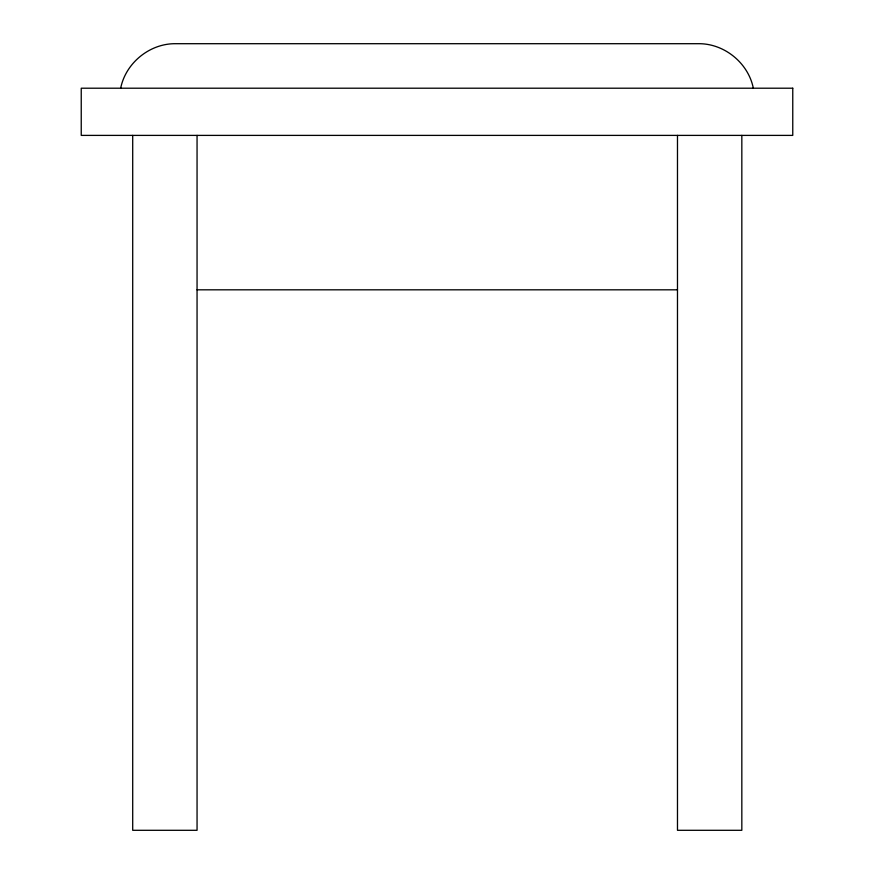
<?xml version="1.0" encoding="UTF-8"?>
<svg xmlns="http://www.w3.org/2000/svg" width="874" height="874" viewBox="0 0 874 874"><rect width="100%" height="100%" fill="white"/><g stroke="black" fill="none" stroke-linecap="round" stroke-linejoin="round"><path stroke-width="1.31" d="M120.678 88.208C125.714 62.873 149.869 43.329 175.696 43.7L698.304 43.7C724.131 43.329 748.286 62.873 753.322 88.208M197.054 289.818L677.481 289.818M741.829 135.394L741.829 830.3L677.481 830.3L677.481 135.394M197.054 135.394L197.054 830.3L132.706 830.3L132.706 135.394M792.762 88.208L81.238 88.208L81.238 135.394L792.762 135.394L792.762 88.208"/></g></svg>
